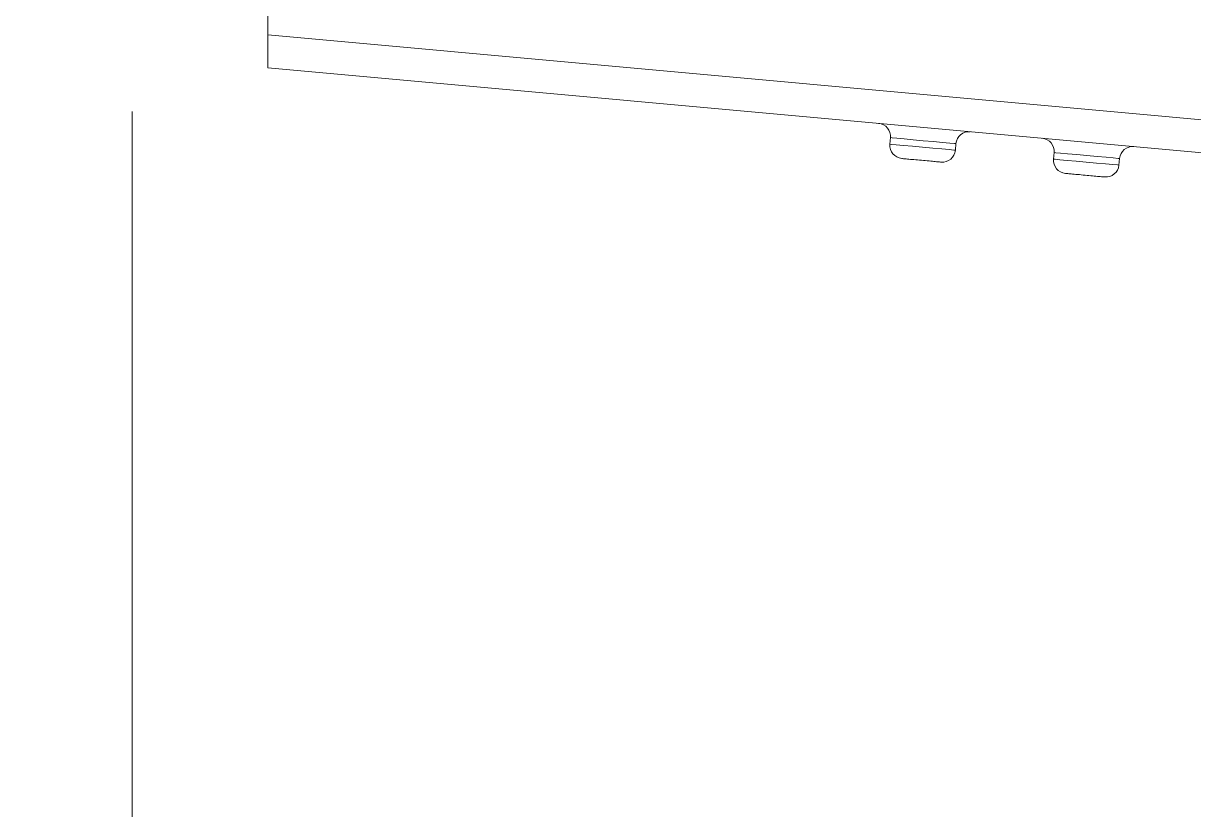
# Model space of a CAD drawing. Header units: inches. Extents: x 0.54 to 10.46, y 0.74 to 7.76.
# Drawn here: x 0.9376 to 1.0618, y 4.609 to 4.6924 of the extents above; entities that cross this region are included whole.
import ezdxf

# ---------------------------------------------------------------- set-up
doc = ezdxf.new("R2010")
doc.units = ezdxf.units.IN
doc.header["$MEASUREMENT"] = 0
doc.layers.add('BG', color=7, linetype='Continuous')
doc.layers.add('MCG-INT-4FT', color=7, linetype='Continuous')

# ---------------------------------------------------------------- blocks, each defined once
blk = doc.blocks.new('block 3')
at = {"layer": 'BG', "true_color": 0xffffff}
h = blk.add_hatch(color=7, dxfattribs=at)
h.dxf.hatch_style = 2
edge = h.paths.add_edge_path()
edge.add_spline(control_points=[(10.29599, 0.90612), (10.29599, 0.90612), (0.87112, 0.90612), (0.87112, 0.90612), (0.87016, 0.90612), (0.86938, 0.90689), (0.86938, 0.90785), (0.86938, 0.90785), (0.86938, 7.59215), (0.86938, 7.59215), (0.86938, 7.59311), (0.87016, 7.59389), (0.87112, 7.59389), (0.87112, 7.59389), (10.29599, 7.59389), (10.29599, 7.59389), (10.29696, 7.59389), (10.29773, 7.59311), (10.29773, 7.59215), (10.29773, 7.59215), (10.29773, 0.90785), (10.29773, 0.90785), (10.29773, 0.90689), (10.29696, 0.90612), (10.29599, 0.90612)], knot_values=[0, 0, 0, 0, 1, 1, 1, 2, 2, 2, 3, 3, 3, 4, 4, 4, 5, 5, 5, 6, 6, 6, 7, 7, 7, 8, 8, 8, 8], degree=3, periodic=1)
h.paths.add_polyline_path([(0.87286, 0.90959), (10.29426, 0.90959), (10.29426, 7.59042), (0.87286, 7.59042)])
at = {"layer": 'BG', "lineweight": 0}
blk.add_open_spline([(10.29599, 0.90612), (10.29599, 0.90612), (0.87112, 0.90612), (0.87112, 0.90612), (0.87016, 0.90612), (0.86938, 0.90689), (0.86938, 0.90785), (0.86938, 0.90785), (0.86938, 7.59215), (0.86938, 7.59215), (0.86938, 7.59311), (0.87016, 7.59389), (0.87112, 7.59389), (0.87112, 7.59389), (10.29599, 7.59389), (10.29599, 7.59389), (10.29696, 7.59389), (10.29773, 7.59311), (10.29773, 7.59215), (10.29773, 7.59215), (10.29773, 0.90785), (10.29773, 0.90785), (10.29773, 0.90689), (10.29696, 0.90612), (10.29599, 0.90612)], degree=3, knots=[0, 0, 0, 0, 1, 1, 1, 2, 2, 2, 3, 3, 3, 4, 4, 4, 5, 5, 5, 6, 6, 6, 7, 7, 7, 8, 8, 8, 8], dxfattribs=at)
blk = doc.blocks.new('block 2')
at = {"layer": 'BG'}
blk.add_blockref('block 3', (0, 0), dxfattribs=at)
blk = doc.blocks.new('block 69')
at = {"layer": 'BG', "true_color": 0xffffff}
h = blk.add_hatch(color=7, dxfattribs=at)
h.dxf.hatch_style = 2
edge = h.paths.add_edge_path()
edge.add_spline(control_points=[(10.46309, 0.739), (10.46309, 0.739), (0.53691, 0.739), (0.53691, 0.739), (0.53595, 0.739), (0.53517, 0.73978), (0.53517, 0.74074), (0.53517, 0.74074), (0.53517, 7.75926), (0.53517, 7.75926), (0.53517, 7.76022), (0.53595, 7.761), (0.53691, 7.761), (0.53691, 7.761), (10.46309, 7.761), (10.46309, 7.761), (10.46406, 7.761), (10.46483, 7.76022), (10.46483, 7.75926), (10.46483, 7.75926), (10.46483, 0.74074), (10.46483, 0.74074), (10.46483, 0.73978), (10.46406, 0.739), (10.46309, 0.739)], knot_values=[0, 0, 0, 0, 1, 1, 1, 2, 2, 2, 3, 3, 3, 4, 4, 4, 5, 5, 5, 6, 6, 6, 7, 7, 7, 8, 8, 8, 8], degree=3, periodic=1)
h.paths.add_polyline_path([(0.53864, 0.74248), (10.46136, 0.74248), (10.46136, 7.75752), (0.53864, 7.75752)])
at = {"layer": 'BG', "lineweight": 0}
blk.add_open_spline([(10.46309, 0.739), (10.46309, 0.739), (0.53691, 0.739), (0.53691, 0.739), (0.53595, 0.739), (0.53517, 0.73978), (0.53517, 0.74074), (0.53517, 0.74074), (0.53517, 7.75926), (0.53517, 7.75926), (0.53517, 7.76022), (0.53595, 7.761), (0.53691, 7.761), (0.53691, 7.761), (10.46309, 7.761), (10.46309, 7.761), (10.46406, 7.761), (10.46483, 7.76022), (10.46483, 7.75926), (10.46483, 7.75926), (10.46483, 0.74074), (10.46483, 0.74074), (10.46483, 0.73978), (10.46406, 0.739), (10.46309, 0.739)], degree=3, knots=[0, 0, 0, 0, 1, 1, 1, 2, 2, 2, 3, 3, 3, 4, 4, 4, 5, 5, 5, 6, 6, 6, 7, 7, 7, 8, 8, 8, 8], dxfattribs=at)
blk = doc.blocks.new('block 68')
at = {"layer": 'BG'}
blk.add_blockref('block 69', (0, 0), dxfattribs=at)
blk = doc.blocks.new('block 1729')
at = {"layer": 'MCG-INT-4FT', "color": 7, "lineweight": 5, "true_color": 0xffffff}
blk.add_lwpolyline([(0.96353, 4.69116), (1.11671, 4.67723)], dxfattribs=at)
blk = doc.blocks.new('block 1733')
at = {"layer": 'MCG-INT-4FT', "color": 7, "lineweight": 5, "true_color": 0xffffff}
blk.add_lwpolyline([(0.96353, 4.69116), (0.96353, 4.7602)], dxfattribs=at)
blk = doc.blocks.new('block 1740')
at = {"layer": 'MCG-INT-4FT', "color": 7, "lineweight": 5, "true_color": 0xffffff}
blk.add_lwpolyline([(0.96353, 4.68766), (0.96353, 4.69116)], dxfattribs=at)
blk = doc.blocks.new('block 1741')
at = {"layer": 'MCG-INT-4FT', "color": 7, "lineweight": 5, "true_color": 0xffffff}
blk.add_lwpolyline([(0.96353, 4.68766), (1.1164, 4.67376)], dxfattribs=at)
blk = doc.blocks.new('block 1797')
at = {"layer": 'MCG-INT-4FT', "color": 7, "lineweight": 5, "true_color": 0xffffff}
blk.add_open_spline([(1.05545, 4.6793), (1.05469, 4.67937), (1.05401, 4.6788), (1.05394, 4.67804)], degree=3, dxfattribs=at)
blk = doc.blocks.new('block 1798')
at = {"layer": 'MCG-INT-4FT', "color": 7, "lineweight": 5, "true_color": 0xffffff}
blk.add_open_spline([(1.04699, 4.67867), (1.04706, 4.67944), (1.04649, 4.68011), (1.04573, 4.68018)], degree=3, dxfattribs=at)
blk = doc.blocks.new('block 1799')
at = {"layer": 'MCG-INT-4FT', "color": 7, "lineweight": 5, "true_color": 0xffffff}
blk.add_lwpolyline([(1.04699, 4.67867), (1.04716, 4.67865), (1.04765, 4.67861), (1.04842, 4.67854), (1.04939, 4.67845), (1.05046, 4.67835), (1.05154, 4.67826), (1.05251, 4.67817), (1.05327, 4.6781), (1.05377, 4.67805), (1.05394, 4.67804)], dxfattribs=at)
blk = doc.blocks.new('block 1804')
at = {"layer": 'MCG-INT-4FT', "color": 7, "lineweight": 5, "true_color": 0xffffff}
blk.add_lwpolyline([(1.05387, 4.67734), (1.0537, 4.67736), (1.05321, 4.6774), (1.05244, 4.67747), (1.05147, 4.67756), (1.0504, 4.67766), (1.04933, 4.67776), (1.04836, 4.67784), (1.04759, 4.67791), (1.0471, 4.67796), (1.04693, 4.67797)], dxfattribs=at)
blk = doc.blocks.new('block 1805')
at = {"layer": 'MCG-INT-4FT', "color": 7, "lineweight": 5, "true_color": 0xffffff}
blk.add_open_spline([(1.04693, 4.67797), (1.04686, 4.67721), (1.04742, 4.67653), (1.04819, 4.67646)], degree=3, dxfattribs=at)
blk = doc.blocks.new('block 1806')
at = {"layer": 'MCG-INT-4FT', "color": 7, "lineweight": 5, "true_color": 0xffffff}
blk.add_open_spline([(1.05236, 4.67608), (1.05233, 4.67608), (1.05229, 4.67609), (1.05219, 4.67609), (1.05214, 4.6761), (1.05208, 4.6761), (1.05201, 4.67611), (1.05193, 4.67612), (1.05184, 4.67613), (1.05175, 4.67613), (1.05155, 4.67615), (1.05132, 4.67617), (1.05107, 4.6762), (1.05082, 4.67622), (1.05055, 4.67624), (1.05027, 4.67627), (1.05, 4.67629), (1.04973, 4.67632), (1.04948, 4.67634), (1.04923, 4.67636), (1.049, 4.67639), (1.0488, 4.6764), (1.04861, 4.67642), (1.04845, 4.67643), (1.04836, 4.67644), (1.04826, 4.67645), (1.04822, 4.67646), (1.04819, 4.67646)], degree=3, knots=[0, 0, 0, 0, 1, 1, 1, 2, 2, 2, 3, 3, 3, 4, 4, 4, 5, 5, 5, 6, 6, 6, 7, 7, 7, 8, 8, 8, 9, 9, 9, 9], dxfattribs=at)
blk = doc.blocks.new('block 1807')
at = {"layer": 'MCG-INT-4FT', "color": 7, "lineweight": 5, "true_color": 0xffffff}
blk.add_open_spline([(1.05236, 4.67608), (1.05313, 4.67601), (1.0538, 4.67658), (1.05387, 4.67734)], degree=3, dxfattribs=at)
blk = doc.blocks.new('block 1808')
at = {"layer": 'MCG-INT-4FT', "color": 7, "lineweight": 5, "true_color": 0xffffff}
blk.add_lwpolyline([(1.04699, 4.67867), (1.04693, 4.67797)], dxfattribs=at)
blk = doc.blocks.new('block 1809')
at = {"layer": 'MCG-INT-4FT', "color": 7, "lineweight": 5, "true_color": 0xffffff}
blk.add_lwpolyline([(1.05387, 4.67734), (1.05394, 4.67804)], dxfattribs=at)
blk = doc.blocks.new('block 1811')
at = {"layer": 'MCG-INT-4FT', "color": 7, "lineweight": 5, "true_color": 0xffffff}
blk.add_open_spline([(1.03809, 4.68088), (1.03732, 4.68095), (1.03664, 4.68038), (1.03657, 4.67962)], degree=3, dxfattribs=at)
blk = doc.blocks.new('block 1812')
at = {"layer": 'MCG-INT-4FT', "color": 7, "lineweight": 5, "true_color": 0xffffff}
blk.add_open_spline([(1.02962, 4.68025), (1.02969, 4.68101), (1.02913, 4.68169), (1.02836, 4.68176)], degree=3, dxfattribs=at)
blk = doc.blocks.new('block 1813')
at = {"layer": 'MCG-INT-4FT', "color": 7, "lineweight": 5, "true_color": 0xffffff}
blk.add_lwpolyline([(1.02962, 4.68025), (1.02979, 4.68023), (1.03029, 4.68019), (1.03106, 4.68012), (1.03202, 4.68003), (1.0331, 4.67993), (1.03417, 4.67983), (1.03514, 4.67975), (1.03591, 4.67968), (1.0364, 4.67963), (1.03657, 4.67962)], dxfattribs=at)
blk = doc.blocks.new('block 1814')
at = {"layer": 'MCG-INT-4FT', "color": 7, "lineweight": 5, "true_color": 0xffffff}
blk.add_lwpolyline([(1.03651, 4.67892), (1.03634, 4.67894), (1.03584, 4.67898), (1.03508, 4.67905), (1.03411, 4.67914), (1.03303, 4.67924), (1.03196, 4.67933), (1.03099, 4.67942), (1.03022, 4.67949), (1.02973, 4.67954), (1.02956, 4.67955)], dxfattribs=at)
blk = doc.blocks.new('block 1815')
at = {"layer": 'MCG-INT-4FT', "color": 7, "lineweight": 5, "true_color": 0xffffff}
blk.add_open_spline([(1.02956, 4.67955), (1.02949, 4.67879), (1.03006, 4.67811), (1.03082, 4.67804)], degree=3, dxfattribs=at)
blk = doc.blocks.new('block 1816')
at = {"layer": 'MCG-INT-4FT', "color": 7, "lineweight": 5, "true_color": 0xffffff}
blk.add_open_spline([(1.03499, 4.67766), (1.03496, 4.67766), (1.03493, 4.67766), (1.03483, 4.67767), (1.03478, 4.67768), (1.03471, 4.67768), (1.03464, 4.67769), (1.03456, 4.6777), (1.03448, 4.6777), (1.03438, 4.67771), (1.03419, 4.67773), (1.03396, 4.67775), (1.03371, 4.67778), (1.03345, 4.6778), (1.03318, 4.67782), (1.03291, 4.67785), (1.03263, 4.67787), (1.03236, 4.6779), (1.03211, 4.67792), (1.03186, 4.67794), (1.03163, 4.67796), (1.03143, 4.67798), (1.03124, 4.678), (1.03108, 4.67801), (1.03099, 4.67802), (1.03089, 4.67803), (1.03086, 4.67803), (1.03082, 4.67804)], degree=3, knots=[0, 0, 0, 0, 1, 1, 1, 2, 2, 2, 3, 3, 3, 4, 4, 4, 5, 5, 5, 6, 6, 6, 7, 7, 7, 8, 8, 8, 9, 9, 9, 9], dxfattribs=at)
blk = doc.blocks.new('block 1817')
at = {"layer": 'MCG-INT-4FT', "color": 7, "lineweight": 5, "true_color": 0xffffff}
blk.add_open_spline([(1.03499, 4.67766), (1.03576, 4.67759), (1.03644, 4.67815), (1.03651, 4.67892)], degree=3, dxfattribs=at)
blk = doc.blocks.new('block 1818')
at = {"layer": 'MCG-INT-4FT', "color": 7, "lineweight": 5, "true_color": 0xffffff}
blk.add_lwpolyline([(1.02962, 4.68025), (1.02956, 4.67955)], dxfattribs=at)
blk = doc.blocks.new('block 1819')
at = {"layer": 'MCG-INT-4FT', "color": 7, "lineweight": 5, "true_color": 0xffffff}
blk.add_lwpolyline([(1.03651, 4.67892), (1.03657, 4.67962)], dxfattribs=at)
blk = doc.blocks.new('block 2525')
at = {"layer": 'MCG-INT-4FT', "color": 179, "lineweight": 5, "true_color": 0x231f20}
blk.add_lwpolyline([(0.94915, 4.68303), (0.94915, 4.22888)], dxfattribs=at)

msp = doc.modelspace()

# ---------------------------------------------------------------- block references
at = {"layer": 'BG'}
for name in ['block 68', 'block 2']:
    msp.add_blockref(name, (0, 0), dxfattribs=at)
at = {"layer": 'MCG-INT-4FT'}
for name in ['block 1733', 'block 1729', 'block 1740', 'block 1741', 'block 2525', 'block 1812', 'block 1811', 'block 1815', 'block 1818', 'block 1814', 'block 1813', 'block 1819', 'block 1798', 'block 1797', 'block 1817', 'block 1808', 'block 1799', 'block 1816', 'block 1805', 'block 1804', 'block 1807', 'block 1809', 'block 1806']:
    msp.add_blockref(name, (0, 0), dxfattribs=at)

doc.saveas('drawing.dxf')
